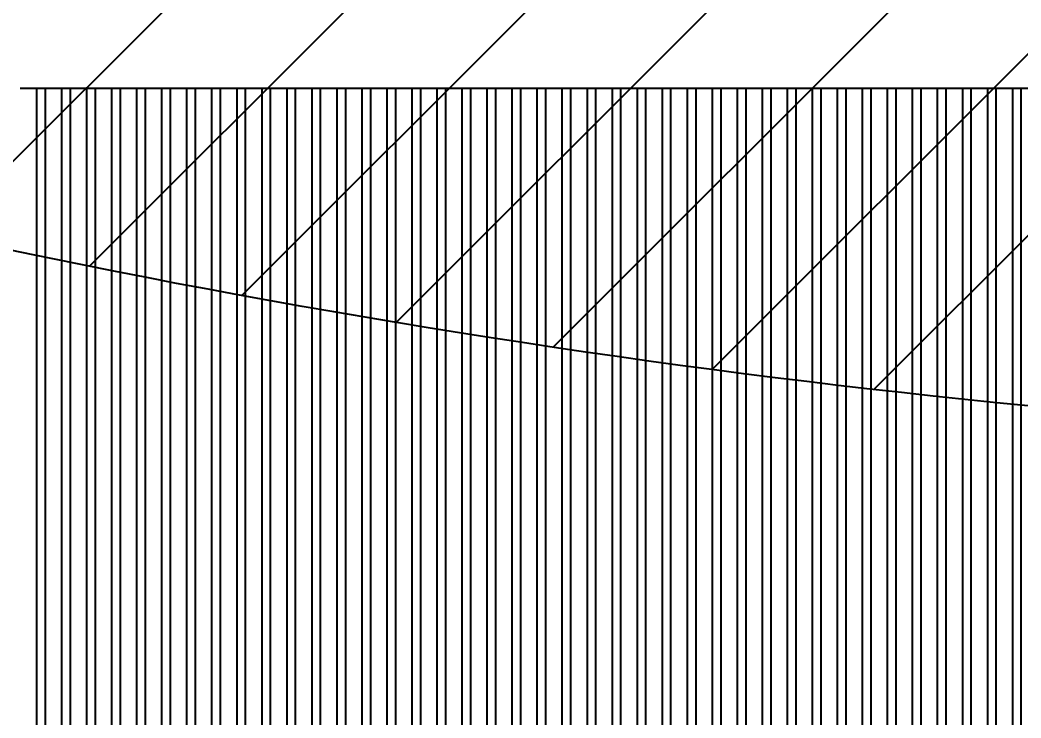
# Model space of a CAD drawing. Header units: millimetres. Extents: x -107267 to 109426, y -98906 to 83910.
# Drawn here: x 7088 to 9564, y -1940 to -213 of the extents above; entities that cross this region are included whole.
import ezdxf
from ezdxf.enums import TextEntityAlignment as Align

# ---------------------------------------------------------------- set-up
doc = ezdxf.new("R2010")
doc.units = ezdxf.units.MM
doc.layers.add('00 - ZONA DE PROTEÇÃO', color=4, linetype='Continuous')
doc.layers.add('Top (Plan) View-MISC', color=7, linetype='Continuous')
doc.layers.add('00_SPDA_captacao_novo', color=5, linetype='Continuous', lineweight=9)

# ---------------------------------------------------------------- blocks, each defined once
blk = doc.blocks.new('M3G_P_CPTOR AEREO 600')
blk.add_attdef('ALTURA', text='', height=1.7).set_placement((0.739, -2.574), align=Align.TOP_LEFT)
at = {"color": 255, "lineweight": 0}
blk.add_wipeout([(-0.23, 2.19), (-0.68, 2.094), (-1.101, 1.907), (-1.473, 1.636), (-1.781, 1.294), (-2.012, 0.896), (-2.154, 0.458), (-2.202, 0), (-2.154, -0.458), (-2.012, -0.896), (-1.781, -1.294), (-1.473, -1.636), (-1.101, -1.907), (-0.68, -2.094), (-0.23, -2.19), (0.23, -2.19), (0.68, -2.094), (1.101, -1.907), (1.473, -1.636), (1.781, -1.294), (2.012, -0.896), (2.154, -0.458), (2.202, 0), (2.154, 0.458), (2.012, 0.896), (1.781, 1.294), (1.473, 1.636), (1.101, 1.907), (0.68, 2.094), (0.23, 2.19)], dxfattribs=at)
at = {"lineweight": 9}
h = blk.add_hatch(color=256, dxfattribs=at)
h.dxf.hatch_style = 1
h.paths.add_polyline_path([(0.884, 1.532, 0.267949), (-0.884, 1.532), (0, 0)])
h.paths.add_polyline_path([(-1.769, 0, 0.267949), (-0.884, -1.532), (0, 0)])
h.paths.add_polyline_path([(0.884, -1.532, 0.267949), (1.769, 0), (0, 0)])
for p, q in [((0, 0), (-0.884, 1.532)), ((0.884, 1.532), (0, 0)), ((-1.769, 0), (0, 0)), ((0, 0), (-0.884, -1.532)), ((0.884, -1.532), (0, 0)), ((0, 0), (1.769, 0))]:
    blk.add_line(p, q, dxfattribs=at)
blk.add_circle((0, 0), 1.769, dxfattribs=at)
blk = doc.blocks.new('*U481')
at = {"layer": 'Top (Plan) View-MISC', "color": 0, "linetype": 'ByBlock', "lineweight": -2}
for p, q in [((7087.6, -381.9), (7128.3, -381.9)), ((7149.5, -381.9), (7190.2, -381.9)), ((7211.4, -381.9), (7252.1, -381.9)), ((7273.3, -381.9), (7314, -381.9)), ((7335.2, -381.9), (7375.9, -381.9)), ((7397.1, -381.9), (7437.8, -381.9)), ((7459, -381.9), (7499.7, -381.9)), ((7520.9, -381.9), (7561.6, -381.9)), ((7582.8, -381.9), (7623.5, -381.9)), ((7644.7, -381.9), (7685.4, -381.9)), ((7706.6, -381.9), (7747.3, -381.9)), ((7768.5, -381.9), (7809.2, -381.9)), ((7830.4, -381.9), (7871.1, -381.9)), ((7892.3, -381.9), (7933, -381.9)), ((7954.2, -381.9), (7994.9, -381.9)), ((8016.1, -381.9), (8056.8, -381.9)), ((8078, -381.9), (8118.7, -381.9)), ((8139.9, -381.9), (8180.6, -381.9)), ((8201.8, -381.9), (8242.5, -381.9)), ((8263.7, -381.9), (8304.4, -381.9)), ((8325.6, -381.9), (8366.3, -381.9)), ((8387.5, -381.9), (8428.2, -381.9)), ((8449.4, -381.9), (8490.1, -381.9)), ((8511.3, -381.9), (8551.9, -381.9)), ((8573.2, -381.9), (8613.8, -381.9)), ((8635.1, -381.9), (8675.7, -381.9)), ((8697, -381.9), (8737.6, -381.9)), ((8758.9, -381.9), (8799.5, -381.9)), ((8820.8, -381.9), (8861.4, -381.9)), ((8882.7, -381.9), (8923.3, -381.9)), ((8944.6, -381.9), (8985.2, -381.9)), ((9006.4, -381.9), (9047.1, -381.9)), ((9068.3, -381.9), (9109, -381.9)), ((9130.2, -381.9), (9170.9, -381.9)), ((9192.1, -381.9), (9232.8, -381.9)), ((9254, -381.9), (9294.7, -381.9)), ((9315.9, -381.9), (9356.6, -381.9)), ((9377.8, -381.9), (9418.5, -381.9)), ((9439.7, -381.9), (9480.4, -381.9)), ((9501.6, -381.9), (9542.3, -381.9)), ((9563.5, -381.9), (9604.2, -381.9))]:
    blk.add_line(p, q, dxfattribs=at)
blk = doc.blocks.new('*U482')
at = {"layer": 'Top (Plan) View-MISC', "color": 0, "linetype": 'ByBlock', "lineweight": -2}
for p, q in [((7087.6, -381.9), (7128.3, -381.9)), ((7149.5, -381.9), (7190.2, -381.9)), ((7211.4, -381.9), (7252.1, -381.9)), ((7273.3, -381.9), (7314, -381.9)), ((7335.2, -381.9), (7375.9, -381.9)), ((7397.1, -381.9), (7437.8, -381.9)), ((7459, -381.9), (7499.7, -381.9)), ((7520.9, -381.9), (7561.6, -381.9)), ((7582.8, -381.9), (7623.5, -381.9)), ((7644.7, -381.9), (7685.4, -381.9)), ((7706.6, -381.9), (7747.3, -381.9)), ((7768.5, -381.9), (7809.2, -381.9)), ((7830.4, -381.9), (7871.1, -381.9)), ((7892.3, -381.9), (7933, -381.9)), ((7954.2, -381.9), (7994.9, -381.9)), ((8016.1, -381.9), (8056.8, -381.9)), ((8078, -381.9), (8118.7, -381.9)), ((8139.9, -381.9), (8180.6, -381.9)), ((8201.8, -381.9), (8242.5, -381.9)), ((8263.7, -381.9), (8304.4, -381.9)), ((8325.6, -381.9), (8366.3, -381.9)), ((8387.5, -381.9), (8428.2, -381.9)), ((8449.4, -381.9), (8490.1, -381.9)), ((8511.3, -381.9), (8551.9, -381.9)), ((8573.2, -381.9), (8613.8, -381.9)), ((8635.1, -381.9), (8675.7, -381.9)), ((8697, -381.9), (8737.6, -381.9)), ((8758.9, -381.9), (8799.5, -381.9)), ((8820.8, -381.9), (8861.4, -381.9)), ((8882.7, -381.9), (8923.3, -381.9)), ((8944.6, -381.9), (8985.2, -381.9)), ((9006.4, -381.9), (9047.1, -381.9)), ((9068.3, -381.9), (9109, -381.9)), ((9130.2, -381.9), (9170.9, -381.9)), ((9192.1, -381.9), (9232.8, -381.9)), ((9254, -381.9), (9294.7, -381.9)), ((9315.9, -381.9), (9356.6, -381.9)), ((9377.8, -381.9), (9418.5, -381.9)), ((9439.7, -381.9), (9480.4, -381.9)), ((9501.6, -381.9), (9542.3, -381.9)), ((9563.5, -381.9), (9604.2, -381.9))]:
    blk.add_line(p, q, dxfattribs=at)
blk = doc.blocks.new('*U708')
at = {"layer": 'Top (Plan) View-MISC', "color": 0, "linetype": 'ByBlock', "lineweight": -2}
for p, q in [((9542.3, -381.9), (9542.3, -7621.9)), ((9542.3, -381.9), (9563.5, -381.9)), ((9563.5, -381.9), (9563.5, -7621.9))]:
    blk.add_line(p, q, dxfattribs=at)
blk = doc.blocks.new('*U709')
at = {"layer": 'Top (Plan) View-MISC', "color": 0, "linetype": 'ByBlock', "lineweight": -2}
for p, q in [((9480.4, -381.9), (9480.4, -7621.9)), ((9480.4, -381.9), (9501.6, -381.9)), ((9501.6, -381.9), (9501.6, -7621.9))]:
    blk.add_line(p, q, dxfattribs=at)
blk = doc.blocks.new('*U710')
at = {"layer": 'Top (Plan) View-MISC', "color": 0, "linetype": 'ByBlock', "lineweight": -2}
for p, q in [((9418.5, -381.9), (9418.5, -7621.9)), ((9418.5, -381.9), (9439.7, -381.9)), ((9439.7, -381.9), (9439.7, -7621.9))]:
    blk.add_line(p, q, dxfattribs=at)
blk = doc.blocks.new('*U711')
at = {"layer": 'Top (Plan) View-MISC', "color": 0, "linetype": 'ByBlock', "lineweight": -2}
for p, q in [((9356.6, -381.9), (9356.6, -7621.9)), ((9356.6, -381.9), (9377.8, -381.9)), ((9377.8, -381.9), (9377.8, -7621.9))]:
    blk.add_line(p, q, dxfattribs=at)
blk = doc.blocks.new('*U712')
at = {"layer": 'Top (Plan) View-MISC', "color": 0, "linetype": 'ByBlock', "lineweight": -2}
for p, q in [((9294.7, -381.9), (9294.7, -7621.9)), ((9294.7, -381.9), (9315.9, -381.9)), ((9315.9, -381.9), (9315.9, -7621.9))]:
    blk.add_line(p, q, dxfattribs=at)
blk = doc.blocks.new('*U713')
at = {"layer": 'Top (Plan) View-MISC', "color": 0, "linetype": 'ByBlock', "lineweight": -2}
for p, q in [((9232.8, -381.9), (9232.8, -7621.9)), ((9232.8, -381.9), (9254, -381.9)), ((9254, -381.9), (9254, -7621.9))]:
    blk.add_line(p, q, dxfattribs=at)
blk = doc.blocks.new('*U714')
at = {"layer": 'Top (Plan) View-MISC', "color": 0, "linetype": 'ByBlock', "lineweight": -2}
for p, q in [((9170.9, -381.9), (9170.9, -7621.9)), ((9170.9, -381.9), (9192.1, -381.9)), ((9192.1, -381.9), (9192.1, -7621.9))]:
    blk.add_line(p, q, dxfattribs=at)
blk = doc.blocks.new('*U715')
at = {"layer": 'Top (Plan) View-MISC', "color": 0, "linetype": 'ByBlock', "lineweight": -2}
for p, q in [((9109, -381.9), (9109, -7621.9)), ((9109, -381.9), (9130.2, -381.9)), ((9130.2, -381.9), (9130.2, -7621.9))]:
    blk.add_line(p, q, dxfattribs=at)
blk = doc.blocks.new('*U716')
at = {"layer": 'Top (Plan) View-MISC', "color": 0, "linetype": 'ByBlock', "lineweight": -2}
for p, q in [((9047.1, -381.9), (9047.1, -7621.9)), ((9047.1, -381.9), (9068.3, -381.9)), ((9068.3, -381.9), (9068.3, -7621.9))]:
    blk.add_line(p, q, dxfattribs=at)
blk = doc.blocks.new('*U717')
at = {"layer": 'Top (Plan) View-MISC', "color": 0, "linetype": 'ByBlock', "lineweight": -2}
for p, q in [((8985.2, -381.9), (8985.2, -7621.9)), ((8985.2, -381.9), (9006.4, -381.9)), ((9006.4, -381.9), (9006.4, -7621.9))]:
    blk.add_line(p, q, dxfattribs=at)
blk = doc.blocks.new('*U718')
at = {"layer": 'Top (Plan) View-MISC', "color": 0, "linetype": 'ByBlock', "lineweight": -2}
for p, q in [((8923.3, -381.9), (8923.3, -7621.9)), ((8923.3, -381.9), (8944.6, -381.9)), ((8944.6, -381.9), (8944.6, -7621.9))]:
    blk.add_line(p, q, dxfattribs=at)
blk = doc.blocks.new('*U719')
at = {"layer": 'Top (Plan) View-MISC', "color": 0, "linetype": 'ByBlock', "lineweight": -2}
for p, q in [((8861.4, -381.9), (8861.4, -7621.9)), ((8861.4, -381.9), (8882.7, -381.9)), ((8882.7, -381.9), (8882.7, -7621.9))]:
    blk.add_line(p, q, dxfattribs=at)
blk = doc.blocks.new('*U720')
at = {"layer": 'Top (Plan) View-MISC', "color": 0, "linetype": 'ByBlock', "lineweight": -2}
for p, q in [((8799.5, -381.9), (8799.5, -7621.9)), ((8799.5, -381.9), (8820.8, -381.9)), ((8820.8, -381.9), (8820.8, -7621.9))]:
    blk.add_line(p, q, dxfattribs=at)
blk = doc.blocks.new('*U721')
at = {"layer": 'Top (Plan) View-MISC', "color": 0, "linetype": 'ByBlock', "lineweight": -2}
for p, q in [((8737.6, -381.9), (8737.6, -7621.9)), ((8737.6, -381.9), (8758.9, -381.9)), ((8758.9, -381.9), (8758.9, -7621.9))]:
    blk.add_line(p, q, dxfattribs=at)
blk = doc.blocks.new('*U722')
at = {"layer": 'Top (Plan) View-MISC', "color": 0, "linetype": 'ByBlock', "lineweight": -2}
for p, q in [((8675.7, -381.9), (8675.7, -7621.9)), ((8675.7, -381.9), (8697, -381.9)), ((8697, -381.9), (8697, -7621.9))]:
    blk.add_line(p, q, dxfattribs=at)
blk = doc.blocks.new('*U723')
at = {"layer": 'Top (Plan) View-MISC', "color": 0, "linetype": 'ByBlock', "lineweight": -2}
for p, q in [((8613.8, -381.9), (8613.8, -7621.9)), ((8613.8, -381.9), (8635.1, -381.9)), ((8635.1, -381.9), (8635.1, -7621.9))]:
    blk.add_line(p, q, dxfattribs=at)
blk = doc.blocks.new('*U724')
at = {"layer": 'Top (Plan) View-MISC', "color": 0, "linetype": 'ByBlock', "lineweight": -2}
for p, q in [((8551.9, -381.9), (8551.9, -7621.9)), ((8551.9, -381.9), (8573.2, -381.9)), ((8573.2, -381.9), (8573.2, -7621.9))]:
    blk.add_line(p, q, dxfattribs=at)
blk = doc.blocks.new('*U725')
at = {"layer": 'Top (Plan) View-MISC', "color": 0, "linetype": 'ByBlock', "lineweight": -2}
for p, q in [((8490.1, -381.9), (8490.1, -7621.9)), ((8490.1, -381.9), (8511.3, -381.9)), ((8511.3, -381.9), (8511.3, -7621.9))]:
    blk.add_line(p, q, dxfattribs=at)
blk = doc.blocks.new('*U726')
at = {"layer": 'Top (Plan) View-MISC', "color": 0, "linetype": 'ByBlock', "lineweight": -2}
for p, q in [((8428.2, -381.9), (8428.2, -7621.9)), ((8428.2, -381.9), (8449.4, -381.9)), ((8449.4, -381.9), (8449.4, -7621.9))]:
    blk.add_line(p, q, dxfattribs=at)
blk = doc.blocks.new('*U727')
at = {"layer": 'Top (Plan) View-MISC', "color": 0, "linetype": 'ByBlock', "lineweight": -2}
for p, q in [((8366.3, -381.9), (8366.3, -7621.9)), ((8366.3, -381.9), (8387.5, -381.9)), ((8387.5, -381.9), (8387.5, -7621.9))]:
    blk.add_line(p, q, dxfattribs=at)
blk = doc.blocks.new('*U728')
at = {"layer": 'Top (Plan) View-MISC', "color": 0, "linetype": 'ByBlock', "lineweight": -2}
for p, q in [((8304.4, -381.9), (8304.4, -7621.9)), ((8304.4, -381.9), (8325.6, -381.9)), ((8325.6, -381.9), (8325.6, -7621.9))]:
    blk.add_line(p, q, dxfattribs=at)
blk = doc.blocks.new('*U729')
at = {"layer": 'Top (Plan) View-MISC', "color": 0, "linetype": 'ByBlock', "lineweight": -2}
for p, q in [((8242.5, -381.9), (8242.5, -7621.9)), ((8242.5, -381.9), (8263.7, -381.9)), ((8263.7, -381.9), (8263.7, -7621.9))]:
    blk.add_line(p, q, dxfattribs=at)
blk = doc.blocks.new('*U730')
at = {"layer": 'Top (Plan) View-MISC', "color": 0, "linetype": 'ByBlock', "lineweight": -2}
for p, q in [((8180.6, -381.9), (8180.6, -7621.9)), ((8180.6, -381.9), (8201.8, -381.9)), ((8201.8, -381.9), (8201.8, -7621.9))]:
    blk.add_line(p, q, dxfattribs=at)
blk = doc.blocks.new('*U731')
at = {"layer": 'Top (Plan) View-MISC', "color": 0, "linetype": 'ByBlock', "lineweight": -2}
for p, q in [((8118.7, -381.9), (8118.7, -7621.9)), ((8118.7, -381.9), (8139.9, -381.9)), ((8139.9, -381.9), (8139.9, -7621.9))]:
    blk.add_line(p, q, dxfattribs=at)
blk = doc.blocks.new('*U732')
at = {"layer": 'Top (Plan) View-MISC', "color": 0, "linetype": 'ByBlock', "lineweight": -2}
for p, q in [((8056.8, -381.9), (8056.8, -7621.9)), ((8056.8, -381.9), (8078, -381.9)), ((8078, -381.9), (8078, -7621.9))]:
    blk.add_line(p, q, dxfattribs=at)
blk = doc.blocks.new('*U733')
at = {"layer": 'Top (Plan) View-MISC', "color": 0, "linetype": 'ByBlock', "lineweight": -2}
for p, q in [((7994.9, -381.9), (7994.9, -7621.9)), ((7994.9, -381.9), (8016.1, -381.9)), ((8016.1, -381.9), (8016.1, -7621.9))]:
    blk.add_line(p, q, dxfattribs=at)
blk = doc.blocks.new('*U734')
at = {"layer": 'Top (Plan) View-MISC', "color": 0, "linetype": 'ByBlock', "lineweight": -2}
for p, q in [((7933, -381.9), (7933, -7621.9)), ((7933, -381.9), (7954.2, -381.9)), ((7954.2, -381.9), (7954.2, -7621.9))]:
    blk.add_line(p, q, dxfattribs=at)
blk = doc.blocks.new('*U735')
at = {"layer": 'Top (Plan) View-MISC', "color": 0, "linetype": 'ByBlock', "lineweight": -2}
for p, q in [((7871.1, -381.9), (7871.1, -7621.9)), ((7871.1, -381.9), (7892.3, -381.9)), ((7892.3, -381.9), (7892.3, -7621.9))]:
    blk.add_line(p, q, dxfattribs=at)
blk = doc.blocks.new('*U736')
at = {"layer": 'Top (Plan) View-MISC', "color": 0, "linetype": 'ByBlock', "lineweight": -2}
for p, q in [((7809.2, -381.9), (7809.2, -7621.9)), ((7809.2, -381.9), (7830.4, -381.9)), ((7830.4, -381.9), (7830.4, -7621.9))]:
    blk.add_line(p, q, dxfattribs=at)
blk = doc.blocks.new('*U737')
at = {"layer": 'Top (Plan) View-MISC', "color": 0, "linetype": 'ByBlock', "lineweight": -2}
for p, q in [((7747.3, -381.9), (7747.3, -7621.9)), ((7747.3, -381.9), (7768.5, -381.9)), ((7768.5, -381.9), (7768.5, -7621.9))]:
    blk.add_line(p, q, dxfattribs=at)
blk = doc.blocks.new('*U738')
at = {"layer": 'Top (Plan) View-MISC', "color": 0, "linetype": 'ByBlock', "lineweight": -2}
for p, q in [((7685.4, -381.9), (7685.4, -7621.9)), ((7685.4, -381.9), (7706.6, -381.9)), ((7706.6, -381.9), (7706.6, -7621.9))]:
    blk.add_line(p, q, dxfattribs=at)
blk = doc.blocks.new('*U739')
at = {"layer": 'Top (Plan) View-MISC', "color": 0, "linetype": 'ByBlock', "lineweight": -2}
for p, q in [((7623.5, -381.9), (7623.5, -7621.9)), ((7623.5, -381.9), (7644.7, -381.9)), ((7644.7, -381.9), (7644.7, -7621.9))]:
    blk.add_line(p, q, dxfattribs=at)
blk = doc.blocks.new('*U740')
at = {"layer": 'Top (Plan) View-MISC', "color": 0, "linetype": 'ByBlock', "lineweight": -2}
for p, q in [((7561.6, -381.9), (7561.6, -7621.9)), ((7561.6, -381.9), (7582.8, -381.9)), ((7582.8, -381.9), (7582.8, -7621.9))]:
    blk.add_line(p, q, dxfattribs=at)
blk = doc.blocks.new('*U741')
at = {"layer": 'Top (Plan) View-MISC', "color": 0, "linetype": 'ByBlock', "lineweight": -2}
for p, q in [((7499.7, -381.9), (7499.7, -7621.9)), ((7499.7, -381.9), (7520.9, -381.9)), ((7520.9, -381.9), (7520.9, -7621.9))]:
    blk.add_line(p, q, dxfattribs=at)
blk = doc.blocks.new('*U742')
at = {"layer": 'Top (Plan) View-MISC', "color": 0, "linetype": 'ByBlock', "lineweight": -2}
for p, q in [((7437.8, -381.9), (7437.8, -7621.9)), ((7437.8, -381.9), (7459, -381.9)), ((7459, -381.9), (7459, -7621.9))]:
    blk.add_line(p, q, dxfattribs=at)
blk = doc.blocks.new('*U743')
at = {"layer": 'Top (Plan) View-MISC', "color": 0, "linetype": 'ByBlock', "lineweight": -2}
for p, q in [((7375.9, -381.9), (7375.9, -7621.9)), ((7375.9, -381.9), (7397.1, -381.9)), ((7397.1, -381.9), (7397.1, -7621.9))]:
    blk.add_line(p, q, dxfattribs=at)
blk = doc.blocks.new('*U744')
at = {"layer": 'Top (Plan) View-MISC', "color": 0, "linetype": 'ByBlock', "lineweight": -2}
for p, q in [((7314, -381.9), (7314, -7621.9)), ((7314, -381.9), (7335.2, -381.9)), ((7335.2, -381.9), (7335.2, -7621.9))]:
    blk.add_line(p, q, dxfattribs=at)
blk = doc.blocks.new('*U745')
at = {"layer": 'Top (Plan) View-MISC', "color": 0, "linetype": 'ByBlock', "lineweight": -2}
for p, q in [((7252.1, -381.9), (7252.1, -7621.9)), ((7252.1, -381.9), (7273.3, -381.9)), ((7273.3, -381.9), (7273.3, -7621.9))]:
    blk.add_line(p, q, dxfattribs=at)
blk = doc.blocks.new('*U746')
at = {"layer": 'Top (Plan) View-MISC', "color": 0, "linetype": 'ByBlock', "lineweight": -2}
for p, q in [((7190.2, -381.9), (7190.2, -7621.9)), ((7190.2, -381.9), (7211.4, -381.9)), ((7211.4, -381.9), (7211.4, -7621.9))]:
    blk.add_line(p, q, dxfattribs=at)
blk = doc.blocks.new('*U747')
at = {"layer": 'Top (Plan) View-MISC', "color": 0, "linetype": 'ByBlock', "lineweight": -2}
for p, q in [((7128.3, -381.9), (7128.3, -7621.9)), ((7128.3, -381.9), (7149.5, -381.9)), ((7149.5, -381.9), (7149.5, -7621.9))]:
    blk.add_line(p, q, dxfattribs=at)

msp = doc.modelspace()

# ---------------------------------------------------------------- hatches: boundary and pattern name
at = {"layer": '00 - ZONA DE PROTEÇÃO'}
h = msp.add_hatch(dxfattribs=at)
h.set_pattern_fill('ANSI31', color=256, scale=100)
h.paths.add_polyline_path([(-13707.5, -10990.4, -0.186516), (-13820.6, -14966.5, 0.414214), (-13179.3, -15607.9, -0.104933), (-3151, -15607.9, -0.09784), (6816.5, -15607.9, -0.097708), (16816.5, -15607.9, -0.143023), (23528.8, -15599.5, 0.414214), (24170.1, -14958.2, -0.142426), (24170.1, -7613.3, -0.10484), (23957.5, 478.5, 0.414214), (23316.2, 1119.8, -0.093557), (16807.7, 577.3, -0.082777), (6855.7, 562.6, -0.082236), (-3141.3, 575.6, -0.08359), (-13132.3, 575.6, -0.101166), (-21195.5, 556.2, 0.414214), (-21836.8, -85.1, -0.113967), (-21836.8, -7622.3, -0.301912), (-21836.8, -10478, 0.414214), (-21195.5, -11119.4, -0.128973)])
h.paths.add_polyline_path([(-20156.9, -9561, 0.142702), (-20481.7, -7424.5, 0.092198), (-20379.7, -831.6, 0.088905), (-13141.3, -732.3, 0.083475), (-3150.3, -732.3, 0.082902), (6855.6, -738.1, 0.108059), (16863.1, -739.3, 0.098139), (22506.3, -522.8, 0.085608), (22847, -7584.3, 0.113812), (22635.2, -14069.1, 0.112262), (16761.1, -14291.3, 0.092477), (6816.6, -14301.6, 0.093024), (-3142, -14299.9, 0.090083), (-12232.6, -14126.3, 0.160127), (-12766.5, -9913.6, 0.116887)], flags=16)

# ---------------------------------------------------------------- linework, layer by layer
at = {"layer": '00 - ZONA DE PROTEÇÃO', "elevation": 6590}
msp.add_lwpolyline([(-20379.7, -831.6, -0.092198), (-20481.7, -7424.5, -0.142702), (-20156.9, -9561, -0.116887), (-12766.5, -9913.6, -0.160127), (-12232.6, -14126.3, -0.090083), (-3142, -14299.9, -0.093024), (6816.6, -14301.6, -0.092477), (16761.1, -14291.3, -0.112262), (22635.2, -14069.1, -0.113812), (22847, -7584.3, -0.085608), (22506.3, -522.8, -0.098139), (16863.1, -739.3, -0.108059), (6855.6, -738.1, -0.082902), (-3150.3, -732.3, -0.083475), (-13141.3, -732.3, -0.088905)], format="xyb", close=True, dxfattribs=at)

# ---------------------------------------------------------------- block references
at = {"layer": 'Top (Plan) View-MISC'}
for name in ['*U482', '*U481', '*U747', '*U746', '*U745', '*U744', '*U743', '*U742', '*U741', '*U740', '*U739', '*U738', '*U737', '*U736', '*U735', '*U734', '*U733', '*U732', '*U731', '*U730', '*U729', '*U728', '*U727', '*U726', '*U725', '*U724', '*U723', '*U722', '*U721', '*U720', '*U719', '*U718', '*U717', '*U716', '*U715', '*U714', '*U713', '*U712', '*U711', '*U710', '*U709', '*U708']:
    msp.add_blockref(name, (0, 0), dxfattribs=at)

# ---------------------------------------------------------------- next in the draw order: block references
at = {"layer": '00_SPDA_captacao_novo'}
ref = msp.add_blockref('M3G_P_CPTOR AEREO 600', (6863.1, -90.5, 6590), dxfattribs=dict(at, xscale=125, yscale=125, zscale=125, rotation=269.9999999999999))
ref.add_attrib('ALTURA', 'H=0,6m', dxfattribs={"layer": '0', "height": 170, "rotation": 90}).set_placement((6777.6, -1296.4, 6590), align=Align.TOP_LEFT)

doc.saveas('drawing.dxf')
